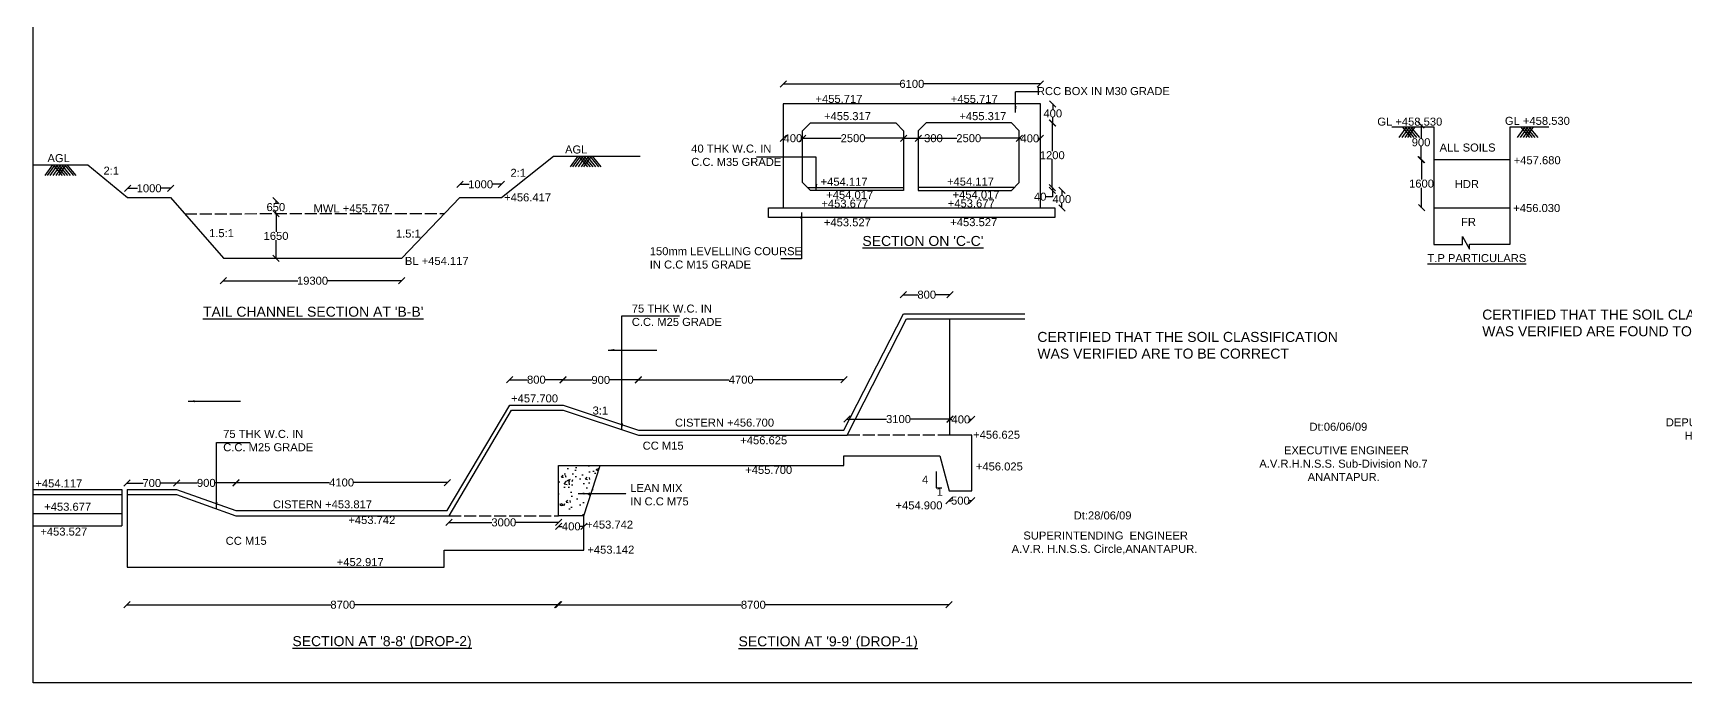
# Model space of a CAD drawing. Header units: millimetres. Extents: x 5124 to 6568637, y 2311 to 91879094.
# Drawn here: x 3532836 to 3557616, y 45929346 to 45939093 of the extents above; entities that cross this region are included whole.
import ezdxf

# ---------------------------------------------------------------- set-up
doc = ezdxf.new("R2010")
doc.units = ezdxf.units.MM
doc.header["$MEASUREMENT"] = 0
doc.linetypes.add('ACAD_ISO02W100', pattern=[15, 12, -3])
for name, color, linetype in [('DIMENSION', 7, 'Continuous'), ('DRAWING', 7, 'Continuous'), ('TEXT', 7, 'Continuous')]:
    doc.layers.add(name, color=color, linetype=linetype)
doc.styles.get("Standard").update_dxf_attribs({"font": 'arial.ttf', "height": 120})
doc.dimstyles.get("Standard").update_dxf_attribs({"dimtxt": 200, "dimasz": 110, "dimexe": 0.18, "dimexo": 0.0625, "dimgap": 0.09, "dimtad": 0, "dimtih": 1, "dimtoh": 1, "dimdec": 0, "dimzin": 0, "dimdsep": 46, "dimtxsty": 'Standard', "dimblk": 'OBLIQUE', "dimcen": 0.09, "dimse1": 1, "dimse2": 1, "dimadec": 0, "dimazin": 0, "dimtfac": 1, "dimtdec": 0, "dimtofl": 0, "dimtmove": 0, "dimatfit": 3, "dimfxl": 1, "dimtolj": 1, "dimtzin": 0, "dimarcsym": 0})

# ---------------------------------------------------------------- blocks, each defined once
blk = doc.blocks.new('_Oblique')
at = {"color": 0, "linetype": 'ByBlock', "lineweight": -2}
blk.add_line((-0.5, -0.5), (0.5, 0.5), dxfattribs=at)
blk = doc.blocks.new('*D145')
at = {"layer": 'Defpoints', "color": 0}
for p in [(3547939, 45938330), (3544084, 45938030), (3547939, 45938030)]:
    blk.add_point(p, dxfattribs=at)
at = {"layer": 'DIMENSION', "color": 0, "lineweight": -2}
for p, q in [((3544084, 45938330), (3545832, 45938330)), ((3547939, 45938330), (3546191, 45938330))]:
    blk.add_line(p, q, dxfattribs=at)
at = {"layer": 'DIMENSION', "color": 0, "lineweight": -2, "xscale": 95, "yscale": 95, "zscale": 95, "rotation": 180}
blk.add_blockref('_Oblique', (3544084, 45938330), dxfattribs=at)
at = {"layer": 'DIMENSION', "color": 0, "lineweight": -2, "xscale": 95, "yscale": 95, "zscale": 95}
blk.add_blockref('_Oblique', (3547939, 45938330), dxfattribs=at)
at = {"layer": 'DIMENSION', "color": 0, "insert": (3546011, 45938330), "char_height": 120, "attachment_point": 5}
blk.add_mtext('\\A1;6100', dxfattribs=at)
blk = doc.blocks.new('*D146')
at = {"layer": 'Defpoints', "color": 0}
for p in [(3544084, 45937515), (3544084, 45937515), (3544373, 45937515)]:
    blk.add_point(p, dxfattribs=at)
at = {"layer": 'DIMENSION', "color": 0, "lineweight": -2}
for p, q in [((3544084, 45937515), (3544093, 45937515)), ((3544373, 45937515), (3544363, 45937515))]:
    blk.add_line(p, q, dxfattribs=at)
at = {"layer": 'DIMENSION', "color": 0, "lineweight": -2, "xscale": 95, "yscale": 95, "zscale": 95, "rotation": 180}
blk.add_blockref('_Oblique', (3544084, 45937515), dxfattribs=at)
at = {"layer": 'DIMENSION', "color": 0, "lineweight": -2, "xscale": 95, "yscale": 95, "zscale": 95}
blk.add_blockref('_Oblique', (3544373, 45937515), dxfattribs=at)
at = {"layer": 'DIMENSION', "color": 0, "insert": (3544228, 45937515), "char_height": 120, "attachment_point": 5}
blk.add_mtext('\\A1;400', dxfattribs=at)
blk = doc.blocks.new('*D147')
at = {"layer": 'Defpoints', "color": 0}
for p in [(3544373, 45937515), (3545886.5, 45937515), (3545886.5, 45937515)]:
    blk.add_point(p, dxfattribs=at)
at = {"layer": 'DIMENSION', "color": 0, "lineweight": -2}
for p, q in [((3544373, 45937515), (3544949.66, 45937515)), ((3545886.5, 45937515), (3545309.84, 45937515))]:
    blk.add_line(p, q, dxfattribs=at)
at = {"layer": 'DIMENSION', "color": 0, "lineweight": -2, "xscale": 95, "yscale": 95, "zscale": 95, "rotation": 180}
blk.add_blockref('_Oblique', (3544373, 45937515), dxfattribs=at)
at = {"layer": 'DIMENSION', "color": 0, "lineweight": -2, "xscale": 95, "yscale": 95, "zscale": 95}
blk.add_blockref('_Oblique', (3545886.5, 45937515), dxfattribs=at)
at = {"layer": 'DIMENSION', "color": 0, "insert": (3545129.75, 45937515), "char_height": 120, "attachment_point": 5}
blk.add_mtext('\\A1;2500', dxfattribs=at)
blk = doc.blocks.new('*D148')
at = {"layer": 'Defpoints', "color": 0}
for p in [(3545886.5, 45937515), (3546107.5, 45937515), (3546107.5, 45937515)]:
    blk.add_point(p, dxfattribs=at)
at = {"layer": 'DIMENSION', "color": 0, "lineweight": -2}
for p, q in [((3545886.5, 45937515), (3546107.5, 45937515)), ((3546107.5, 45937515), (3546202.5, 45937515))]:
    blk.add_line(p, q, dxfattribs=at)
at = {"layer": 'DIMENSION', "color": 0, "lineweight": -2, "xscale": 95, "yscale": 95, "zscale": 95, "rotation": 180}
blk.add_blockref('_Oblique', (3545886.5, 45937515), dxfattribs=at)
at = {"layer": 'DIMENSION', "color": 0, "lineweight": -2, "xscale": 95, "yscale": 95, "zscale": 95}
blk.add_blockref('_Oblique', (3546107.5, 45937515), dxfattribs=at)
at = {"layer": 'DIMENSION', "color": 0, "insert": (3546334.909236, 45937515), "char_height": 120, "attachment_point": 5}
blk.add_mtext('\\A1;300', dxfattribs=at)
blk = doc.blocks.new('*D149')
at = {"layer": 'Defpoints', "color": 0}
for p in [(3546107.5, 45937515), (3547621, 45937515), (3547621, 45937515)]:
    blk.add_point(p, dxfattribs=at)
at = {"layer": 'DIMENSION', "color": 0, "lineweight": -2}
for p, q in [((3546107.5, 45937515), (3546684.16, 45937515)), ((3547621, 45937515), (3547044.34, 45937515))]:
    blk.add_line(p, q, dxfattribs=at)
at = {"layer": 'DIMENSION', "color": 0, "lineweight": -2, "xscale": 95, "yscale": 95, "zscale": 95, "rotation": 180}
blk.add_blockref('_Oblique', (3546107.5, 45937515), dxfattribs=at)
at = {"layer": 'DIMENSION', "color": 0, "lineweight": -2, "xscale": 95, "yscale": 95, "zscale": 95}
blk.add_blockref('_Oblique', (3547621, 45937515), dxfattribs=at)
at = {"layer": 'DIMENSION', "color": 0, "insert": (3546864.25, 45937515), "char_height": 120, "attachment_point": 5}
blk.add_mtext('\\A1;2500', dxfattribs=at)
blk = doc.blocks.new('*D150')
at = {"layer": 'Defpoints', "color": 0}
for p in [(3547621, 45937515), (3547939, 45937515), (3547939, 45937513)]:
    blk.add_point(p, dxfattribs=at)
at = {"layer": 'DIMENSION', "color": 0, "lineweight": -2}
for p, q in [((3547621, 45937513), (3547645, 45937513)), ((3547939, 45937513), (3547915, 45937513))]:
    blk.add_line(p, q, dxfattribs=at)
at = {"layer": 'DIMENSION', "color": 0, "lineweight": -2, "xscale": 95, "yscale": 95, "zscale": 95, "rotation": 180}
blk.add_blockref('_Oblique', (3547621, 45937513), dxfattribs=at)
at = {"layer": 'DIMENSION', "color": 0, "lineweight": -2, "xscale": 95, "yscale": 95, "zscale": 95}
blk.add_blockref('_Oblique', (3547939, 45937513), dxfattribs=at)
at = {"layer": 'DIMENSION', "color": 0, "insert": (3547780, 45937513), "char_height": 120, "attachment_point": 5}
blk.add_mtext('\\A1;400', dxfattribs=at)
blk = doc.blocks.new('*D151')
at = {"layer": 'Defpoints', "color": 0}
for p in [(3547503, 45938030), (3548124, 45938030), (3547503, 45937744)]:
    blk.add_point(p, dxfattribs=at)
at = {"layer": 'DIMENSION', "color": 0, "lineweight": -2}
for p, q in [((3548124, 45938030), (3548124, 45937948)), ((3548124, 45937744), (3548124, 45937826))]:
    blk.add_line(p, q, dxfattribs=at)
at = {"layer": 'DIMENSION', "color": 0, "lineweight": -2, "xscale": 95, "yscale": 95, "zscale": 95}
for p, rotation in [((3548124, 45938030), 90), ((3548124, 45937744), 270)]:
    blk.add_blockref('_Oblique', p, dxfattribs=dict(at, rotation=rotation))
at = {"layer": 'DIMENSION', "color": 0, "insert": (3548124, 45937887), "char_height": 120, "attachment_point": 5}
blk.add_mtext('\\A1;400', dxfattribs=at)
blk = doc.blocks.new('*D152')
at = {"layer": 'Defpoints', "color": 0}
for p in [(3547503, 45937744), (3547547, 45936776), (3548116, 45936776)]:
    blk.add_point(p, dxfattribs=at)
at = {"layer": 'DIMENSION', "color": 0, "lineweight": -2}
for p, q in [((3548116, 45937744), (3548116, 45937321)), ((3548116, 45936776), (3548116, 45937199))]:
    blk.add_line(p, q, dxfattribs=at)
at = {"layer": 'DIMENSION', "color": 0, "lineweight": -2, "xscale": 95, "yscale": 95, "zscale": 95}
for p, rotation in [((3548116, 45937744), 90), ((3548116, 45936776), 270)]:
    blk.add_blockref('_Oblique', p, dxfattribs=dict(at, rotation=rotation))
at = {"layer": 'DIMENSION', "color": 0, "insert": (3548116, 45937260), "char_height": 120, "attachment_point": 5}
blk.add_mtext('\\A1;1200', dxfattribs=at)
blk = doc.blocks.new('*D153')
at = {"layer": 'Defpoints', "color": 0}
for p in [(3547503, 45936732), (3547547, 45936776), (3548118, 45936732)]:
    blk.add_point(p, dxfattribs=at)
at = {"layer": 'DIMENSION', "color": 0, "lineweight": -2}
for p, q in [((3548118, 45936638), (3548023, 45936638)), ((3548118, 45936776), (3548118, 45936732)), ((3548118, 45936732), (3548118, 45936638))]:
    blk.add_line(p, q, dxfattribs=at)
at = {"layer": 'DIMENSION', "color": 0, "lineweight": -2, "xscale": 95, "yscale": 95, "zscale": 95}
for p, rotation in [((3548118, 45936776), 90), ((3548118, 45936732), 270)]:
    blk.add_blockref('_Oblique', p, dxfattribs=dict(at, rotation=rotation))
at = {"layer": 'DIMENSION', "color": 0, "insert": (3547935, 45936638), "char_height": 120, "attachment_point": 5}
blk.add_mtext('\\A1;40', dxfattribs=at)
blk = doc.blocks.new('*D154')
at = {"layer": 'Defpoints', "color": 0}
for p in [(3547503, 45936732), (3547503, 45936470), (3548260, 45936470)]:
    blk.add_point(p, dxfattribs=at)
at = {"layer": 'DIMENSION', "color": 0, "lineweight": -2}
for p, q in [((3548260, 45936732), (3548260, 45936663)), ((3548260, 45936470), (3548260, 45936540))]:
    blk.add_line(p, q, dxfattribs=at)
at = {"layer": 'DIMENSION', "color": 0, "lineweight": -2, "xscale": 95, "yscale": 95, "zscale": 95}
for p, rotation in [((3548260, 45936732), 90), ((3548260, 45936470), 270)]:
    blk.add_blockref('_Oblique', p, dxfattribs=dict(at, rotation=rotation))
at = {"layer": 'DIMENSION', "color": 0, "insert": (3548260, 45936602), "char_height": 120, "attachment_point": 5}
blk.add_mtext('\\A1;400', dxfattribs=at)
blk = doc.blocks.new('*D155')
at = {"layer": 'Defpoints', "color": 0}
for p in [(3546583, 45935169), (3545885.5, 45934881.5), (3546583, 45934881.5)]:
    blk.add_point(p, dxfattribs=at)
at = {"layer": 'DIMENSION', "color": 0, "lineweight": -2}
for p, q in [((3545885.5, 45935169), (3546101.718, 45935169)), ((3546583, 45935169), (3546366.782, 45935169))]:
    blk.add_line(p, q, dxfattribs=at)
at = {"layer": 'DIMENSION', "color": 0, "lineweight": -2, "xscale": 95, "yscale": 95, "zscale": 95, "rotation": 180}
blk.add_blockref('_Oblique', (3545885.5, 45935169), dxfattribs=at)
at = {"layer": 'DIMENSION', "color": 0, "lineweight": -2, "xscale": 95, "yscale": 95, "zscale": 95}
blk.add_blockref('_Oblique', (3546583, 45935169), dxfattribs=at)
at = {"layer": 'DIMENSION', "color": 0, "insert": (3546234.25, 45935169), "char_height": 120, "attachment_point": 5}
blk.add_mtext('\\A1;800', dxfattribs=at)
blk = doc.blocks.new('*D156')
at = {"layer": 'Defpoints', "color": 0}
for p in [(3541912, 45933894), (3541912, 45933139), (3544994, 45933139)]:
    blk.add_point(p, dxfattribs=at)
at = {"layer": 'DIMENSION', "color": 0, "lineweight": -2}
for p, q in [((3541912, 45933894), (3543272, 45933894)), ((3544994, 45933894), (3543634, 45933894))]:
    blk.add_line(p, q, dxfattribs=at)
at = {"layer": 'DIMENSION', "color": 0, "lineweight": -2, "xscale": 95, "yscale": 95, "zscale": 95, "rotation": 180}
blk.add_blockref('_Oblique', (3541912, 45933894), dxfattribs=at)
at = {"layer": 'DIMENSION', "color": 0, "lineweight": -2, "xscale": 95, "yscale": 95, "zscale": 95}
blk.add_blockref('_Oblique', (3544994, 45933894), dxfattribs=at)
at = {"layer": 'DIMENSION', "color": 0, "insert": (3543453, 45933894), "char_height": 120, "attachment_point": 5}
blk.add_mtext('\\A1;4700', dxfattribs=at)
blk = doc.blocks.new('*D157')
at = {"layer": 'Defpoints', "color": 0}
for p in [(3540782, 45933890), (3540782, 45933510), (3541912, 45933139)]:
    blk.add_point(p, dxfattribs=at)
at = {"layer": 'DIMENSION', "color": 0, "lineweight": -2}
for p, q in [((3540782, 45933890), (3541215, 45933890)), ((3541912, 45933890), (3541479, 45933890))]:
    blk.add_line(p, q, dxfattribs=at)
at = {"layer": 'DIMENSION', "color": 0, "lineweight": -2, "xscale": 95, "yscale": 95, "zscale": 95, "rotation": 180}
blk.add_blockref('_Oblique', (3540782, 45933890), dxfattribs=at)
at = {"layer": 'DIMENSION', "color": 0, "lineweight": -2, "xscale": 95, "yscale": 95, "zscale": 95}
blk.add_blockref('_Oblique', (3541912, 45933890), dxfattribs=at)
at = {"layer": 'DIMENSION', "color": 0, "insert": (3541347, 45933890), "char_height": 120, "attachment_point": 5}
blk.add_mtext('\\A1;900', dxfattribs=at)
blk = doc.blocks.new('*D158')
at = {"layer": 'Defpoints', "color": 0}
for p in [(3539982, 45933894), (3539982, 45933510.5), (3540781.5, 45933510.5)]:
    blk.add_point(p, dxfattribs=at)
at = {"layer": 'DIMENSION', "color": 0, "lineweight": -2}
for p, q in [((3539982, 45933894), (3540249.218, 45933894)), ((3540781.5, 45933894), (3540514.282, 45933894))]:
    blk.add_line(p, q, dxfattribs=at)
at = {"layer": 'DIMENSION', "color": 0, "lineweight": -2, "xscale": 95, "yscale": 95, "zscale": 95, "rotation": 180}
blk.add_blockref('_Oblique', (3539982, 45933894), dxfattribs=at)
at = {"layer": 'DIMENSION', "color": 0, "lineweight": -2, "xscale": 95, "yscale": 95, "zscale": 95}
blk.add_blockref('_Oblique', (3540781.5, 45933894), dxfattribs=at)
at = {"layer": 'DIMENSION', "color": 0, "insert": (3540381.75, 45933894), "char_height": 120, "attachment_point": 5}
blk.add_mtext('\\A1;800', dxfattribs=at)
blk = doc.blocks.new('*D159')
at = {"layer": 'Defpoints', "color": 0}
for p in [(3546583, 45933303), (3545039.5, 45933063.5), (3546583, 45933063.5)]:
    blk.add_point(p, dxfattribs=at)
at = {"layer": 'DIMENSION', "color": 0, "lineweight": -2}
for p, q in [((3545039.5, 45933303), (3545632.22412, 45933303)), ((3546583, 45933303), (3545990.27588, 45933303))]:
    blk.add_line(p, q, dxfattribs=at)
at = {"layer": 'DIMENSION', "color": 0, "lineweight": -2, "xscale": 95, "yscale": 95, "zscale": 95, "rotation": 180}
blk.add_blockref('_Oblique', (3545039.5, 45933303), dxfattribs=at)
at = {"layer": 'DIMENSION', "color": 0, "lineweight": -2, "xscale": 95, "yscale": 95, "zscale": 95}
blk.add_blockref('_Oblique', (3546583, 45933303), dxfattribs=at)
at = {"layer": 'DIMENSION', "color": 0, "insert": (3545811.25, 45933303), "char_height": 120, "attachment_point": 5}
blk.add_mtext('\\A1;3100', dxfattribs=at)
blk = doc.blocks.new('*D160')
at = {"layer": 'Defpoints', "color": 0}
for p in [(3546908, 45933298), (3546583, 45933064), (3546908, 45933064)]:
    blk.add_point(p, dxfattribs=at)
at = {"layer": 'DIMENSION', "color": 0, "lineweight": -2}
for p, q in [((3546583, 45933298), (3546611, 45933298)), ((3546908, 45933298), (3546881, 45933298))]:
    blk.add_line(p, q, dxfattribs=at)
at = {"layer": 'DIMENSION', "color": 0, "lineweight": -2, "xscale": 95, "yscale": 95, "zscale": 95, "rotation": 180}
blk.add_blockref('_Oblique', (3546583, 45933298), dxfattribs=at)
at = {"layer": 'DIMENSION', "color": 0, "lineweight": -2, "xscale": 95, "yscale": 95, "zscale": 95}
blk.add_blockref('_Oblique', (3546908, 45933298), dxfattribs=at)
at = {"layer": 'DIMENSION', "color": 0, "insert": (3546746, 45933298), "char_height": 120, "attachment_point": 5}
blk.add_mtext('\\A1;400', dxfattribs=at)
blk = doc.blocks.new('*D161')
at = {"layer": 'Defpoints', "color": 0}
for p in [(3546570, 45932227), (3546908, 45932227), (3546908, 45932080)]:
    blk.add_point(p, dxfattribs=at)
at = {"layer": 'DIMENSION', "color": 0, "lineweight": -2}
for p, q in [((3546570, 45932080), (3546607, 45932080)), ((3546908, 45932080), (3546872, 45932080))]:
    blk.add_line(p, q, dxfattribs=at)
at = {"layer": 'DIMENSION', "color": 0, "lineweight": -2, "xscale": 95, "yscale": 95, "zscale": 95, "rotation": 180}
blk.add_blockref('_Oblique', (3546570, 45932080), dxfattribs=at)
at = {"layer": 'DIMENSION', "color": 0, "lineweight": -2, "xscale": 95, "yscale": 95, "zscale": 95}
blk.add_blockref('_Oblique', (3546908, 45932080), dxfattribs=at)
at = {"layer": 'DIMENSION', "color": 0, "insert": (3546739, 45932080), "char_height": 120, "attachment_point": 5}
blk.add_mtext('\\A1;500', dxfattribs=at)
blk = doc.blocks.new('*D162')
at = {"layer": 'Defpoints', "color": 0}
for p in [(3535878, 45932352), (3535878, 45931930), (3539046, 45931930)]:
    blk.add_point(p, dxfattribs=at)
at = {"layer": 'DIMENSION', "color": 0, "lineweight": -2}
for p, q in [((3535878, 45932352), (3537280, 45932352)), ((3539046, 45932352), (3537643, 45932352))]:
    blk.add_line(p, q, dxfattribs=at)
at = {"layer": 'DIMENSION', "color": 0, "lineweight": -2, "xscale": 95, "yscale": 95, "zscale": 95, "rotation": 180}
blk.add_blockref('_Oblique', (3535878, 45932352), dxfattribs=at)
at = {"layer": 'DIMENSION', "color": 0, "lineweight": -2, "xscale": 95, "yscale": 95, "zscale": 95}
blk.add_blockref('_Oblique', (3539046, 45932352), dxfattribs=at)
at = {"layer": 'DIMENSION', "color": 0, "insert": (3537462, 45932352), "char_height": 120, "attachment_point": 5}
blk.add_mtext('\\A1;4100', dxfattribs=at)
blk = doc.blocks.new('*D163')
at = {"layer": 'Defpoints', "color": 0}
for p in [(3534988, 45932346), (3534988, 45932246), (3535878, 45931930)]:
    blk.add_point(p, dxfattribs=at)
at = {"layer": 'DIMENSION', "color": 0, "lineweight": -2}
for p, q in [((3534988, 45932346), (3535300, 45932346)), ((3535878, 45932346), (3535565, 45932346))]:
    blk.add_line(p, q, dxfattribs=at)
at = {"layer": 'DIMENSION', "color": 0, "lineweight": -2, "xscale": 95, "yscale": 95, "zscale": 95, "rotation": 180}
blk.add_blockref('_Oblique', (3534988, 45932346), dxfattribs=at)
at = {"layer": 'DIMENSION', "color": 0, "lineweight": -2, "xscale": 95, "yscale": 95, "zscale": 95}
blk.add_blockref('_Oblique', (3535878, 45932346), dxfattribs=at)
at = {"layer": 'DIMENSION', "color": 0, "insert": (3535433, 45932346), "char_height": 120, "attachment_point": 5}
blk.add_mtext('\\A1;900', dxfattribs=at)
blk = doc.blocks.new('*D164')
at = {"layer": 'Defpoints', "color": 0}
for p in [(3534245, 45932344), (3534245, 45932246), (3534988, 45932246)]:
    blk.add_point(p, dxfattribs=at)
at = {"layer": 'DIMENSION', "color": 0, "lineweight": -2}
for p, q in [((3534245, 45932344), (3534485, 45932344)), ((3534988, 45932344), (3534748, 45932344))]:
    blk.add_line(p, q, dxfattribs=at)
at = {"layer": 'DIMENSION', "color": 0, "lineweight": -2, "xscale": 95, "yscale": 95, "zscale": 95, "rotation": 180}
blk.add_blockref('_Oblique', (3534245, 45932344), dxfattribs=at)
at = {"layer": 'DIMENSION', "color": 0, "lineweight": -2, "xscale": 95, "yscale": 95, "zscale": 95}
blk.add_blockref('_Oblique', (3534988, 45932344), dxfattribs=at)
at = {"layer": 'DIMENSION', "color": 0, "insert": (3534616, 45932344), "char_height": 120, "attachment_point": 5}
blk.add_mtext('\\A1;700', dxfattribs=at)
blk = doc.blocks.new('*D165')
at = {"layer": 'Defpoints', "color": 0}
for p in [(3540715, 45931855), (3534245, 45931084), (3540715, 45930519)]:
    blk.add_point(p, dxfattribs=at)
at = {"layer": 'DIMENSION', "color": 0, "lineweight": -2}
for p, q in [((3534245, 45930519), (3537301, 45930519)), ((3540715, 45930519), (3537659, 45930519))]:
    blk.add_line(p, q, dxfattribs=at)
at = {"layer": 'DIMENSION', "color": 0, "lineweight": -2, "xscale": 95, "yscale": 95, "zscale": 95, "rotation": 180}
blk.add_blockref('_Oblique', (3534245, 45930519), dxfattribs=at)
at = {"layer": 'DIMENSION', "color": 0, "lineweight": -2, "xscale": 95, "yscale": 95, "zscale": 95}
blk.add_blockref('_Oblique', (3540715, 45930519), dxfattribs=at)
at = {"layer": 'DIMENSION', "color": 0, "insert": (3537480, 45930519), "char_height": 120, "attachment_point": 5}
blk.add_mtext('\\A1;8700', dxfattribs=at)
blk = doc.blocks.new('*D166')
at = {"layer": 'Defpoints', "color": 0}
for p in [(3546570, 45932227), (3540700, 45930519), (3546570, 45930519)]:
    blk.add_point(p, dxfattribs=at)
at = {"layer": 'DIMENSION', "color": 0, "lineweight": -2}
for p, q in [((3540700, 45930519), (3543456, 45930519)), ((3546570, 45930519), (3543814, 45930519))]:
    blk.add_line(p, q, dxfattribs=at)
at = {"layer": 'DIMENSION', "color": 0, "lineweight": -2, "xscale": 95, "yscale": 95, "zscale": 95, "rotation": 180}
blk.add_blockref('_Oblique', (3540700, 45930519), dxfattribs=at)
at = {"layer": 'DIMENSION', "color": 0, "lineweight": -2, "xscale": 95, "yscale": 95, "zscale": 95}
blk.add_blockref('_Oblique', (3546570, 45930519), dxfattribs=at)
at = {"layer": 'DIMENSION', "color": 0, "insert": (3543635, 45930519), "char_height": 120, "attachment_point": 5}
blk.add_mtext('\\A1;8700', dxfattribs=at)
blk = doc.blocks.new('*D167')
at = {"layer": 'Defpoints', "color": 0}
for p in [(3540715, 45931855), (3541095, 45931855), (3541095, 45931694)]:
    blk.add_point(p, dxfattribs=at)
at = {"layer": 'DIMENSION', "color": 0, "lineweight": -2}
for p, q in [((3540715, 45931694), (3540770, 45931694)), ((3541095, 45931694), (3541040, 45931694))]:
    blk.add_line(p, q, dxfattribs=at)
at = {"layer": 'DIMENSION', "color": 0, "lineweight": -2, "xscale": 95, "yscale": 95, "zscale": 95, "rotation": 180}
blk.add_blockref('_Oblique', (3540715, 45931694), dxfattribs=at)
at = {"layer": 'DIMENSION', "color": 0, "lineweight": -2, "xscale": 95, "yscale": 95, "zscale": 95}
blk.add_blockref('_Oblique', (3541095, 45931694), dxfattribs=at)
at = {"layer": 'DIMENSION', "color": 0, "insert": (3540905, 45931694), "char_height": 120, "attachment_point": 5}
blk.add_mtext('\\A1;400', dxfattribs=at)
blk = doc.blocks.new('*D168')
at = {"layer": 'Defpoints', "color": 0}
for p in [(3539072, 45931855), (3540715, 45931855), (3540715, 45931754)]:
    blk.add_point(p, dxfattribs=at)
at = {"layer": 'DIMENSION', "color": 0, "lineweight": -2}
for p, q in [((3539072, 45931754), (3539714.47412, 45931754)), ((3540715, 45931754), (3540072.52588, 45931754))]:
    blk.add_line(p, q, dxfattribs=at)
at = {"layer": 'DIMENSION', "color": 0, "lineweight": -2, "xscale": 95, "yscale": 95, "zscale": 95, "rotation": 180}
blk.add_blockref('_Oblique', (3539072, 45931754), dxfattribs=at)
at = {"layer": 'DIMENSION', "color": 0, "lineweight": -2, "xscale": 95, "yscale": 95, "zscale": 95}
blk.add_blockref('_Oblique', (3540715, 45931754), dxfattribs=at)
at = {"layer": 'DIMENSION', "color": 0, "insert": (3539893.5, 45931754), "char_height": 120, "attachment_point": 5}
blk.add_mtext('\\A1;3000', dxfattribs=at)
blk = doc.blocks.new('*D169')
at = {"layer": 'Defpoints', "color": 0}
for p in [(3535690, 45935716), (3538364, 45935716), (3538364, 45935378)]:
    blk.add_point(p, dxfattribs=at)
at = {"layer": 'DIMENSION', "color": 0, "lineweight": -2}
for p, q in [((3535690, 45935378), (3536806, 45935378)), ((3538364, 45935378), (3537247, 45935378))]:
    blk.add_line(p, q, dxfattribs=at)
at = {"layer": 'DIMENSION', "color": 0, "lineweight": -2, "xscale": 95, "yscale": 95, "zscale": 95, "rotation": 180}
blk.add_blockref('_Oblique', (3535690, 45935378), dxfattribs=at)
at = {"layer": 'DIMENSION', "color": 0, "lineweight": -2, "xscale": 95, "yscale": 95, "zscale": 95}
blk.add_blockref('_Oblique', (3538364, 45935378), dxfattribs=at)
at = {"layer": 'DIMENSION', "color": 0, "insert": (3537026, 45935378), "char_height": 120, "attachment_point": 5}
blk.add_mtext('\\A1;19300', dxfattribs=at)
blk = doc.blocks.new('*D170')
at = {"layer": 'Defpoints', "color": 0}
for p in [(3539236, 45936824), (3539236, 45936626), (3539858, 45936626)]:
    blk.add_point(p, dxfattribs=at)
at = {"layer": 'DIMENSION', "color": 0, "lineweight": -2}
for p, q in [((3539236, 45936824), (3539373, 45936824)), ((3539858, 45936824), (3539720, 45936824))]:
    blk.add_line(p, q, dxfattribs=at)
at = {"layer": 'DIMENSION', "color": 0, "lineweight": -2, "xscale": 95, "yscale": 95, "zscale": 95, "rotation": 180}
blk.add_blockref('_Oblique', (3539236, 45936824), dxfattribs=at)
at = {"layer": 'DIMENSION', "color": 0, "lineweight": -2, "xscale": 95, "yscale": 95, "zscale": 95}
blk.add_blockref('_Oblique', (3539858, 45936824), dxfattribs=at)
at = {"layer": 'DIMENSION', "color": 0, "insert": (3539546, 45936824), "char_height": 120, "attachment_point": 5}
blk.add_mtext('\\A1;1000', dxfattribs=at)
blk = doc.blocks.new('*D171')
at = {"layer": 'Defpoints', "color": 0}
for p in [(3536479, 45936385), (3536479, 45935716), (3536479, 45935716)]:
    blk.add_point(p, dxfattribs=at)
at = {"layer": 'DIMENSION', "color": 0, "lineweight": -2}
for p, q in [((3536479, 45936385), (3536479, 45936111)), ((3536479, 45935716), (3536479, 45935989))]:
    blk.add_line(p, q, dxfattribs=at)
at = {"layer": 'DIMENSION', "color": 0, "lineweight": -2, "xscale": 95, "yscale": 95, "zscale": 95}
for p, rotation in [((3536479, 45936385), 90), ((3536479, 45935716), 270)]:
    blk.add_blockref('_Oblique', p, dxfattribs=dict(at, rotation=rotation))
at = {"layer": 'DIMENSION', "color": 0, "insert": (3536479, 45936050), "char_height": 120, "attachment_point": 5}
blk.add_mtext('\\A1;1650', dxfattribs=at)
blk = doc.blocks.new('*D172')
at = {"layer": 'Defpoints', "color": 0}
for p in [(3536252, 45936580), (3536476, 45936580), (3536252, 45936384)]:
    blk.add_point(p, dxfattribs=at)
at = {"layer": 'DIMENSION', "color": 0, "lineweight": -2}
for p, q in [((3536476, 45936580), (3536476, 45936543)), ((3536476, 45936384), (3536476, 45936421))]:
    blk.add_line(p, q, dxfattribs=at)
at = {"layer": 'DIMENSION', "color": 0, "lineweight": -2, "xscale": 95, "yscale": 95, "zscale": 95}
for p, rotation in [((3536476, 45936580), 90), ((3536476, 45936384), 270)]:
    blk.add_blockref('_Oblique', p, dxfattribs=dict(at, rotation=rotation))
at = {"layer": 'DIMENSION', "color": 0, "insert": (3536476, 45936482), "char_height": 120, "attachment_point": 5}
blk.add_mtext('\\A1;650', dxfattribs=at)
blk = doc.blocks.new('*D173')
at = {"layer": 'Defpoints', "color": 0}
for p in [(3534253, 45936764), (3534253, 45936626), (3534898, 45936626)]:
    blk.add_point(p, dxfattribs=at)
at = {"layer": 'DIMENSION', "color": 0, "lineweight": -2}
for p, q in [((3534253, 45936764), (3534402, 45936764)), ((3534898, 45936764), (3534749, 45936764))]:
    blk.add_line(p, q, dxfattribs=at)
at = {"layer": 'DIMENSION', "color": 0, "lineweight": -2, "xscale": 95, "yscale": 95, "zscale": 95, "rotation": 180}
blk.add_blockref('_Oblique', (3534253, 45936764), dxfattribs=at)
at = {"layer": 'DIMENSION', "color": 0, "lineweight": -2, "xscale": 95, "yscale": 95, "zscale": 95}
blk.add_blockref('_Oblique', (3534898, 45936764), dxfattribs=at)
at = {"layer": 'DIMENSION', "color": 0, "insert": (3534576, 45936764), "char_height": 120, "attachment_point": 5}
blk.add_mtext('\\A1;1000', dxfattribs=at)
blk = doc.blocks.new('*D174')
at = {"layer": 'Defpoints', "color": 0}
for p in [(3553645, 45937713), (3553838, 45937713), (3553838, 45937196)]:
    blk.add_point(p, dxfattribs=at)
at = {"layer": 'DIMENSION', "color": 0, "lineweight": -2}
for p, q in [((3553645, 45937713), (3553645, 45937516)), ((3553645, 45937196), (3553645, 45937393))]:
    blk.add_line(p, q, dxfattribs=at)
at = {"layer": 'DIMENSION', "color": 0, "lineweight": -2, "xscale": 95, "yscale": 95, "zscale": 95}
for p, rotation in [((3553645, 45937713), 90), ((3553645, 45937196), 270)]:
    blk.add_blockref('_Oblique', p, dxfattribs=dict(at, rotation=rotation))
at = {"layer": 'DIMENSION', "color": 0, "insert": (3553645, 45937454), "char_height": 120, "attachment_point": 5}
blk.add_mtext('\\A1;900', dxfattribs=at)
blk = doc.blocks.new('*D175')
at = {"layer": 'Defpoints', "color": 0}
for p in [(3553838, 45937196), (3553652, 45936472), (3553838, 45936472)]:
    blk.add_point(p, dxfattribs=at)
at = {"layer": 'DIMENSION', "color": 0, "lineweight": -2}
for p, q in [((3553652, 45937196), (3553652, 45936895)), ((3553652, 45936472), (3553652, 45936772))]:
    blk.add_line(p, q, dxfattribs=at)
at = {"layer": 'DIMENSION', "color": 0, "lineweight": -2, "xscale": 95, "yscale": 95, "zscale": 95}
for p, rotation in [((3553652, 45937196), 90), ((3553652, 45936472), 270)]:
    blk.add_blockref('_Oblique', p, dxfattribs=dict(at, rotation=rotation))
at = {"layer": 'DIMENSION', "color": 0, "insert": (3553652, 45936834), "char_height": 120, "attachment_point": 5}
blk.add_mtext('\\A1;1600', dxfattribs=at)

msp = doc.modelspace()

# ---------------------------------------------------------------- hatches: boundary and pattern name
at = {"layer": 'DRAWING'}
h = msp.add_hatch(dxfattribs=at)
h.set_pattern_fill('AR-CONC', color=256, scale=50, style=0)
h.set_pattern_definition([(50, (0, 0), (358.6300913, -31.3760675), [37.5, -412.5]), (355, (0, 0), (-69.3756668, 376.0960669), [30, -330]), (100.4514, (29.9, -2.6), (289.2546909, 344.719771), [31.870095, -350.571056]), (46.1842, (0, 100), (533.6205243, -82.759507), [56.25, -618.75]), (96.6356, (44.47, 93.1), (467.331353, 487.0589355), [47.805144, -525.8565]), (351.1842, (0, 100), (467.3309726, 487.0593005), [45, -495]), (21, (50, 75), (298.453526, -201.3094453), [37.5, -412.5]), (326, (50, 75), (121.657666, 362.5750225), [30, -330]), (71.4514, (74.87, 58.22), (420.1113143, 161.2652484), [31.870095, -350.571056]), (37.5, (0, 0), (6.07992766, 166.4469269), [0, -326, 0, -335, 0, -331.25]), (7.5, (0, 0), (131.5347687, 197.20585594), [0, -191, 0, -318.5, 0, -126.25]), (327.5, (-111.5, 0), (266.9112181, -11.27743587), [0, -125, 0, -390, 0, -517.5]), (317.5, (-161.5, 0), (291.5930847, 50.0524912), [0, -162.5, 0, -259, 0, -367.5])])
h.paths.add_polyline_path([(3541339, 45932608.5), (3540715, 45932608.5), (3540715, 45931855), (3541095, 45931855)])

# ---------------------------------------------------------------- linework, layer by layer
at = {"layer": 'DIMENSION', "linetype": 'ByBlock'}
msp.add_lwpolyline([(3546378, 45932515.5), (3546378, 45932272), (3546459.5, 45932272)], dxfattribs=at)
at = {"layer": 'DRAWING'}
for p, q in [((3545039.5, 45933063.5), (3545931.5, 45934806)), ((3545931.5, 45934806), (3547703, 45934806)), ((3539072, 45931855), (3540008.5, 45933435)), ((3540008.5, 45933435), (3540781.5, 45933435)), ((3540781.5, 45933435), (3541912.5, 45933063.5)), ((3541912.5, 45933063.5), (3545039.5, 45933063.5)), ((3532836, 45932171), (3534166.5, 45932171)), ((3534245, 45932171), (3534988, 45932171)), ((3534988, 45932171), (3535877.5, 45931855)), ((3535877.5, 45931855), (3539072, 45931855))]:
    msp.add_line(p, q, dxfattribs=at)
for points in [[(3532836, 45958207.5), (3578609.5, 45958207.5), (3578609.5, 45929346.5), (3532836, 45929346.5)], [(3544083.5, 45936470.5), (3547939, 45936470.5), (3547939, 45938030), (3544083.5, 45938030)], [(3544490.7, 45937744), (3545768.8, 45937744), (3545886.5, 45937626.3), (3545886.5, 45936732.5), (3544490.7, 45936732.5), (3544373, 45936850.2), (3544373, 45937626.3)], [(3547503.3, 45937744), (3546225.2, 45937744), (3546107.5, 45937626.3), (3546107.5, 45936732.5), (3547503.3, 45936732.5), (3547621, 45936850.2), (3547621, 45937626.3)], [(3543860.5, 45936470.5), (3548152.5, 45936470.5), (3548152.5, 45936324.5), (3543860.5, 45936324.5)]]:
    msp.add_lwpolyline(points, close=True, dxfattribs=at)
for points in [[(3553209.5, 45937684), (3553838.5, 45937684), (3553838.5, 45935921.5), (3554269, 45935921.5), (3554269, 45936042), (3554371.5, 45935853), (3554371.5, 45935928.5), (3554979.5, 45935928.5), (3554979.5, 45937684), (3555562, 45937684)], [(3553428, 45937684), (3553314.5, 45937526)], [(3553471.2, 45937684), (3553357.8, 45937526)], [(3553363.5, 45937684), (3553497, 45937524)], [(3553515, 45937684), (3553401.5, 45937526)], [(3553404, 45937684), (3553537.5, 45937524)], [(3553554, 45937684), (3553440.5, 45937526)], [(3553444.5, 45937684), (3553578, 45937524)], [(3553486.5, 45937684), (3553620, 45937524)], [(3555201.5, 45937684), (3555088, 45937526)], [(3555244.8, 45937684), (3555131.2, 45937526)], [(3555137, 45937684), (3555270.5, 45937524)], [(3555288.5, 45937684), (3555175, 45937526)], [(3555177.5, 45937684), (3555311, 45937524)], [(3555327.5, 45937684), (3555214, 45937526)], [(3555218, 45937684), (3555351.5, 45937524)], [(3555260, 45937684), (3555393.5, 45937524)], [(3532836, 45937116), (3533655.5, 45937116), (3534253, 45936626), (3534898.5, 45936626), (3535689.5, 45935715.5), (3538363.5, 45935715.5), (3539235.5, 45936626), (3539857.5, 45936626), (3540640, 45937244), (3541939.5, 45937244)], [(3533126, 45937116), (3533012.5, 45936958)], [(3533161.5, 45937116), (3533048, 45936958)], [(3533202.5, 45937116), (3533089, 45936958)], [(3533245.8, 45937116), (3533132.2, 45936958)], [(3533138, 45937116), (3533271.5, 45936956)], [(3533289.5, 45937116), (3533176, 45936958)], [(3533178.5, 45937116), (3533312, 45936956)], [(3533328.5, 45937116), (3533215, 45936958)], [(3533219, 45937116), (3533352.5, 45936956)], [(3533261, 45937116), (3533394.5, 45936956)], [(3533306.5, 45937116), (3533440, 45936956)], [(3533341.5, 45937116), (3533475, 45936956)], [(3541001, 45937244), (3540887.5, 45937086)], [(3541036.5, 45937244), (3540923, 45937086)], [(3541077.5, 45937244), (3540964, 45937086)], [(3541120.8, 45937244), (3541007.2, 45937086)], [(3541013, 45937244), (3541146.5, 45937084)], [(3541164.5, 45937244), (3541051, 45937086)], [(3541053.5, 45937244), (3541187, 45937084)], [(3541203.5, 45937244), (3541090, 45937086)], [(3541094, 45937244), (3541227.5, 45937084)], [(3541136, 45937244), (3541269.5, 45937084)], [(3541181.5, 45937244), (3541315, 45937084)], [(3541216.5, 45937244), (3541350, 45937084)], [(3553838.5, 45937195.5), (3554979.5, 45937195.5)], [(3544447.3, 45936775.8), (3545886.5, 45936775.8)], [(3547546.7, 45936775.8), (3546107.5, 45936775.8)], [(3553838.5, 45936471.5), (3554979.5, 45936471.5)], [(3534245, 45932246.5), (3534988, 45932246.5), (3535877.5, 45931930.5), (3539045.5, 45931930.5), (3539982, 45933510.5), (3540781.5, 45933510.5), (3541912.5, 45933139), (3544993.5, 45933139), (3545885.5, 45934881.5), (3547703, 45934881.5)], [(3534245, 45931084.5), (3539001, 45931084.5), (3539001, 45931339.5), (3541095, 45931339.5), (3541095, 45931855), (3540715, 45931855), (3540715, 45932608.5), (3544992.5, 45932608.5), (3544992.5, 45932754), (3546429.5, 45932754), (3546570, 45932227), (3546908.5, 45932227), (3546908.5, 45933027), (3546908.5, 45933063.5), (3546583, 45933063.5), (3546583, 45934806)], [(3541095, 45931855), (3541339, 45932608.5)], [(3532836, 45932246.5), (3534166.5, 45932246.5)], [(3534166.5, 45932246.5), (3534166.5, 45931702)], [(3534245, 45932246.5), (3534245, 45931084.5)], [(3532836, 45931886), (3534166.5, 45931886)], [(3532836, 45931702), (3534166.5, 45931702)]]:
    msp.add_lwpolyline(points, dxfattribs=at)
at = {"layer": 'DRAWING', "linetype": 'ACAD_ISO02W100', "ltscale": 15}
for points in [[(3535109.8, 45936382.8), (3539007.4, 45936387.9)], [(3546583, 45933063.5), (3545039.5, 45933063.5)], [(3539072, 45931855), (3540715, 45931855)]]:
    msp.add_lwpolyline(points, dxfattribs=at)

# ---------------------------------------------------------------- texts
at = {"layer": 'DIMENSION', "char_height": 120, "attachment_point": 1}
for s, insert, width in [('RCC BOX IN M30 GRADE', (3547886, 45938282.4), 2035.012), ('+455.717', (3544566.2, 45938165.1), 1258.871), ('+455.717', (3546595, 45938165.1), 1258.871), ('+455.317', (3544694.5, 45937906.5), 1258.871), ('+455.317', (3546723.3, 45937906.5), 1258.871), ('GL +458.530', (3552989.5, 45937824.4), 967.257), ('GL +458.530', (3554902.2, 45937835.9), 967.257), ('AGL', (3540811.6, 45937406.5), 1258.871), ('40 THK W.C. IN C.C. M35 GRADE', (3542703.4, 45937420.1), 1430.352), ('ALL SOILS', (3553923.6, 45937435.8), 967.257), ('AGL', (3533052.1, 45937276.8), 1258.871), ('2:1', (3533892, 45937088.5), 1258.871), ('2:1', (3539992.9, 45937056.8), 1258.871), ('+457.680', (3555034.1, 45937245.3), 697.053), ('+454.117', (3544643, 45936923.3), 1258.871), ('+454.117', (3546538.1, 45936925.8), 1258.871), ('HDR', (3554150.8, 45936888), 967.257), (' +456.417', (3539851.9, 45936688.9), 949.085), ('+453.677', (3544654.7, 45936595.6), 1258.871), ('+454.017', (3544726.9, 45936726.5), 1258.871), ('+453.677', (3546549.8, 45936598.1), 1258.871), ('+454.017', (3546621.9, 45936729.1), 1258.871), ('MWL +455.767', (3537041.7, 45936522.5), 1135.143), ('+453.527', (3544692.3, 45936314.2), 1258.871), ('+453.527', (3546587.3, 45936316.8), 1258.871), ('FR', (3554245.2, 45936320.4), 967.257), ('+456.030', (3555027.9, 45936528.6), 697.053), ('1.5:1', (3535474.5, 45936152), 1258.871), ('1.5:1', (3538275.6, 45936144.7), 1258.871), ('150mm LEVELLING COURSE  IN C.C M15 GRADE', (3542081.8, 45935881.3), 2332.276), ('BL +454.117', (3538410.7, 45935735), 949.085), ('{\\LT.P PARTICULARS}', (3553741.6, 45935778), 1471.582), ('75 THK W.C. IN C.C. M25 GRADE', (3541812.8, 45935020.7), 1430.352), ('+457.700', (3540002.6, 45933673.9), 949.085), ('3:1', (3541224.6, 45933491.9), 949.085), ('75 THK W.C. IN C.C. M25 GRADE', (3535686.4, 45933141.3), 1430.352), ('CISTERN +456.700', (3542459.1, 45933310.4), 1610.731), (' +456.625', (3546883, 45933128.8), 949.085), ('CC M15', (3541975.1, 45932964.9), 949.085), (' +456.625', (3543392, 45933046), 949.085), (' +455.700', (3543466.5, 45932601.5), 949.085), (' +456.025', (3546924.2, 45932653), 949.085), (' +454.117', (3532823.9, 45932399.3), 949.085), ('LEAN MIX\\PIN C.C M75', (3541789.5, 45932329.5), 949.085), ('4', (3546163.1, 45932455.4), 949.085), ('CISTERN +453.817', (3536432, 45932085.5), 1610.731), ('1', (3546383, 45932274.4), 949.085), (' +453.677', (3532956.5, 45932049), 949.085), (' +453.742', (3537516.5, 45931850.5), 949.085), ('+454.900', (3545766.1, 45932069.9), 949.085), (' +453.527', (3532898.5, 45931676.5), 949.085), (' +453.742', (3541081.5, 45931781.5), 949.085), ('CC M15', (3535724, 45931538), 949.085), (' +453.142', (3541099.5, 45931405.5), 949.085), (' +452.917', (3537342.5, 45931219), 949.085)]:
    msp.add_mtext(s, dxfattribs=dict(at, insert=insert, width=width))
at = {"layer": 'TEXT'}
for s, height, p in [("%%USECTION ON 'C-C'", 150, (3545269.9, 45935899.8)), ("%%UTAIL CHANNEL SECTION AT 'B-B'", 150, (3535383.5, 45934838.8)), ('Dt:06/06/09', 120, (3551972.8, 45933128.7)), ('Dt:28/06/09', 120, (3548437.4, 45931798.7)), ("%%USECTION AT '8-8' (DROP-2)", 150, (3536724.3, 45929898.6)), ("%%USECTION AT '9-9' (DROP-1)", 150, (3543412.4, 45929895.6))]:
    msp.add_text(s, height=height, dxfattribs=at).set_placement(p)
at = {"layer": 'TEXT', "attachment_point": 1}
for s, insert, char_height, width in [('CERTIFIED THAT THE SOIL CLASSIFICATION WAS VERIFIED ARE FOUND TO BE CORRECT', (3554562.6, 45934945.7), 150, 4821.949), ('CERTIFIED THAT THE SOIL CLASSIFICATION WAS VERIFIED ARE TO BE CORRECT', (3547893, 45934610.9), 150, 4821.949), ('\\pi464.83;DEPUTY EXECUTIVE ENGINEER\\P\\pi747.15;H.N.S.S. Sub-Division No.6 \\P\\pi1223.8;ANANTAPUR.', (3556849.6, 45933315.2), 120, 3513.509), ('\\pi775.06;  EXECUTIVE ENGINEER\\P\\pi498.19;A.V.R.H.N.S.S. Sub-Division No.7\\P\\pi1223.8;ANANTAPUR.', (3550722, 45932895.3), 120, 3513.509), ('\\pi500.36; SUPERINTENDING  ENGINEER\\P\\pi371.47;A.V.R. H.N.S.S. Circle,ANANTAPUR.', (3547135.9, 45931617.3), 120, 3513.509)]:
    msp.add_mtext(s, dxfattribs=dict(at, insert=insert, char_height=char_height, width=width))

# ---------------------------------------------------------------- dimensions: what is measured, and where the dimension line sits
at = {"layer": 'DIMENSION'}
for base, p1, p2, text, picture, middle in [((3547939, 45938330), (3544083.5, 45938030), (3547939, 45938030), '6100', '*D145', (3546011.2, 45938330)), ((3544083.5, 45937515), (3544373, 45937515), (3544083.5, 45937515), '400', '*D146', (3544228.2, 45937515)), ((3545886.5, 45937515), (3544373, 45937515), (3545886.5, 45937515), '2500', '*D147', (3545129.8, 45937515)), ((3546107.5, 45937515), (3545886.5, 45937515), (3546107.5, 45937515), '300', '*D148', (3546334.9, 45937515)), ((3547621, 45937515), (3546107.5, 45937515), (3547621, 45937515), '2500', '*D149', (3546864.2, 45937515)), ((3547939, 45937513), (3547621, 45937515), (3547939, 45937515), '400', '*D150', (3547780, 45937513)), ((3534253, 45936764), (3534898.5, 45936626), (3534253, 45936626), '1000', '*D173', (3534575.8, 45936764)), ((3539235.5, 45936824.5), (3539857.5, 45936626), (3539235.5, 45936626), '1000', '*D170', (3539546.5, 45936824.5)), ((3538363.5, 45935378.5), (3535689.5, 45935715.5), (3538363.5, 45935715.5), '19300', '*D169', (3537026.5, 45935378.5)), ((3546583, 45935169), (3545885.5, 45934881.5), (3546583, 45934881.5), '800', '*D155', (3546234.2, 45935169)), ((3539982, 45933894), (3540781.5, 45933510.5), (3539982, 45933510.5), '800', '*D158', (3540381.8, 45933894)), ((3540781.5, 45933890), (3541912.5, 45933139), (3540781.5, 45933510.5), '900', '*D157', (3541347, 45933890)), ((3541912.5, 45933893.5), (3544993.5, 45933139), (3541912.5, 45933139), '4700', '*D156', (3543453, 45933893.5)), ((3546583, 45933303), (3545039.5, 45933063.5), (3546583, 45933063.5), '3100', '*D159', (3545811.2, 45933303)), ((3546908.5, 45933298.5), (3546583, 45933063.5), (3546908.5, 45933063.5), '400', '*D160', (3546745.8, 45933298.5)), ((3534245, 45932343.5), (3534988, 45932246.5), (3534245, 45932246.5), '700', '*D164', (3534616.5, 45932343.5)), ((3534988, 45932346.5), (3535877.5, 45931930.5), (3534988, 45932246.5), '900', '*D163', (3535432.8, 45932346.5)), ((3535877.5, 45932352), (3539045.5, 45931930.5), (3535877.5, 45931930.5), '4100', '*D162', (3537461.5, 45932352)), ((3546570, 45930519), (3540700.5, 45930519), (3546570, 45932227), '8700', '*D166', (3543635.2, 45930519)), ((3546908.5, 45932079.5), (3546570, 45932227), (3546908.5, 45932227), '500', '*D161', (3546739.2, 45932079.5)), ((3540715, 45930519), (3534245, 45931084.5), (3540715, 45931855), '8700', '*D165', (3537480, 45930519)), ((3540715, 45931754), (3539072, 45931855), (3540715, 45931855), '3000', '*D168', (3539893.5, 45931754)), ((3541095, 45931694.5), (3540715, 45931855), (3541095, 45931855), '400', '*D167', (3540905, 45931694.5))]:
    dim = msp.add_linear_dim(base=base, p1=p1, p2=p2, text=text, dimstyle='Standard', override={"dimasz": 95, "dimarcsym": 1}, dxfattribs=at)
    dim.commit()
    dim.dimension.update_dxf_attribs({"geometry": picture, "text_midpoint": middle})
for base, p1, p2, text, picture, middle in [((3548124.5, 45938030), (3547503.3, 45937744), (3547503.3, 45938030), '400', '*D151', (3548124.5, 45937887)), ((3553645, 45937713), (3553838.5, 45937195.5), (3553838.5, 45937713), '900', '*D174', (3553645, 45937454.2)), ((3553652.5, 45936471.5), (3553838.5, 45937195.5), (3553838.5, 45936471.5), '1600', '*D175', (3553652.5, 45936833.5)), ((3548118, 45936732.5), (3547546.7, 45936775.8), (3547503.3, 45936732.5), '40', '*D153', (3547934.8, 45936637.5)), ((3536476.5, 45936580), (3536252, 45936384.3), (3536252, 45936580), '650', '*D172', (3536476.5, 45936482.1)), ((3548260, 45936470.5), (3547503.3, 45936732.5), (3547503.3, 45936470.5), '400', '*D154', (3548260, 45936601.5)), ((3536479, 45935715.5), (3536479, 45936384.6), (3536479, 45935715.5), '1650', '*D171', (3536479, 45936050))]:
    dim = msp.add_linear_dim(base=base, p1=p1, p2=p2, angle=90, text=text, dimstyle='Standard', override={"dimasz": 95, "dimarcsym": 1}, dxfattribs=at)
    dim.commit()
    dim.dimension.update_dxf_attribs({"geometry": picture, "text_midpoint": middle})
dim = msp.add_linear_dim(base=(3548116.5, 45936775.8), p1=(3547503.3, 45937744), p2=(3547546.7, 45936775.8), angle=90, text='1200', dimstyle='Standard', override={"dimasz": 95, "dimarcsym": 1}, dxfattribs=at)
dim.commit()
dim.dimension.update_dxf_attribs({"geometry": '*D152', "text_midpoint": (3548116.5, 45937259.9), "dimtype": 160})

# ---------------------------------------------------------------- leaders
at = {"layer": 'DIMENSION', "linetype": 'ACAD_ISO02W100'}
for points in [[(3547566.2, 45937899), (3547566.2, 45938217.3), (3547924.7, 45938217.3)], [(3544578, 45936732.5), (3544578, 45937230), (3543680.8, 45937230)], [(3544355.8, 45936403.4), (3544355.8, 45935704.7), (3544047.9, 45935704.7)], [(3541665.5, 45933144.6), (3541665.5, 45934852.4), (3542526.9, 45934852.4)], [(3541457.9, 45934339.4), (3542187.4, 45934339.4)], [(3535163.3, 45933571), (3535946.2, 45933571)], [(3535586.8, 45931958.3), (3535586.8, 45932952.4), (3536093, 45932952.4)], [(3541006.8, 45932186.5), (3541727.5, 45932186.5)]]:
    msp.add_leader(points, dimstyle='Standard', override={"dimasz": 95, "dimgap": 0.09, "dimtad": 0, "dimarcsym": 1}, dxfattribs=at)

doc.saveas('drawing.dxf')
